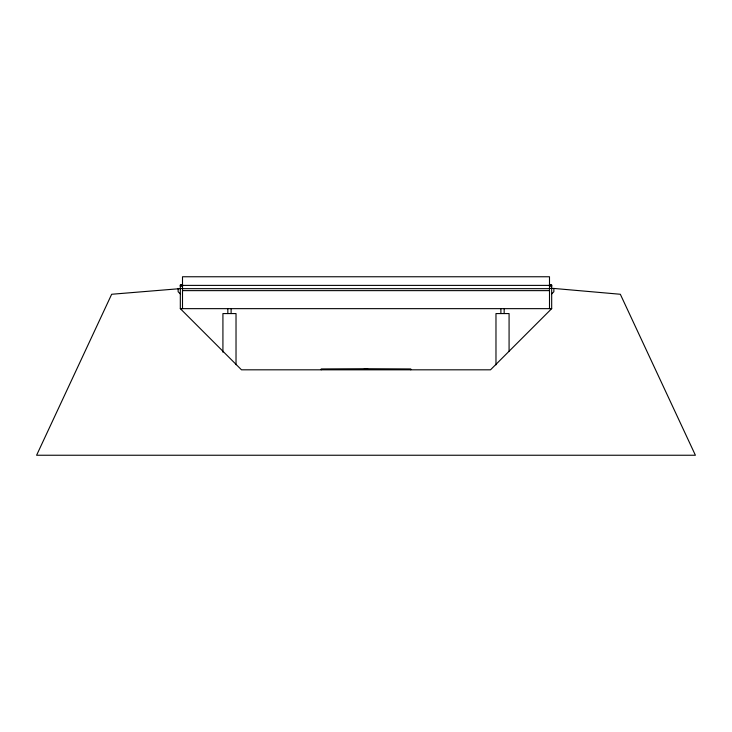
<?xml version="1.0" encoding="UTF-8"?>
<svg xmlns="http://www.w3.org/2000/svg" width="732" height="732" viewBox="0 0 732 732"><rect width="100%" height="100%" fill="white"/><g stroke="black" fill="none" stroke-linecap="round" stroke-linejoin="round"><path stroke-width="1.1" d="M551.681 293.907L553.868 291.72L553.868 288.445L549.494 288.445M549.393 285.059L551.681 285.068L551.681 308.648L490.513 369.816L241.487 369.816L180.319 308.648L180.319 285.059L182.607 285.059M182.506 288.445L111.667 294.264L36.6 455.24L695.4 455.24L620.333 294.264L553.868 288.445M180.319 285.178L182.607 285.178M549.393 285.178L551.681 285.178M180.319 285.388L551.681 285.388M180.319 286.258L182.607 286.258M549.393 286.258L551.681 286.258M182.506 288.664L549.494 288.664M182.506 290.631L549.494 290.631M180.319 308.648L551.681 308.648M180.319 293.907L178.132 291.72L178.132 288.445M549.494 308.648L549.494 276.76L182.506 276.76L182.506 308.648M509.079 351.177L509.079 313.57L495.976 313.57L495.976 364.856M504.165 308.648L504.165 313.57M500.889 308.648L500.889 313.57M410.78 369.816L410.78 368.946L366 368.727L321.22 368.946L321.22 369.816M367.638 368.736L366.549 368.727M365.451 368.727L364.362 368.736M236.024 364.728L236.024 313.57L222.921 313.57L222.921 352.22M231.111 308.648L231.111 313.57M227.835 308.648L227.835 313.57"/></g></svg>
